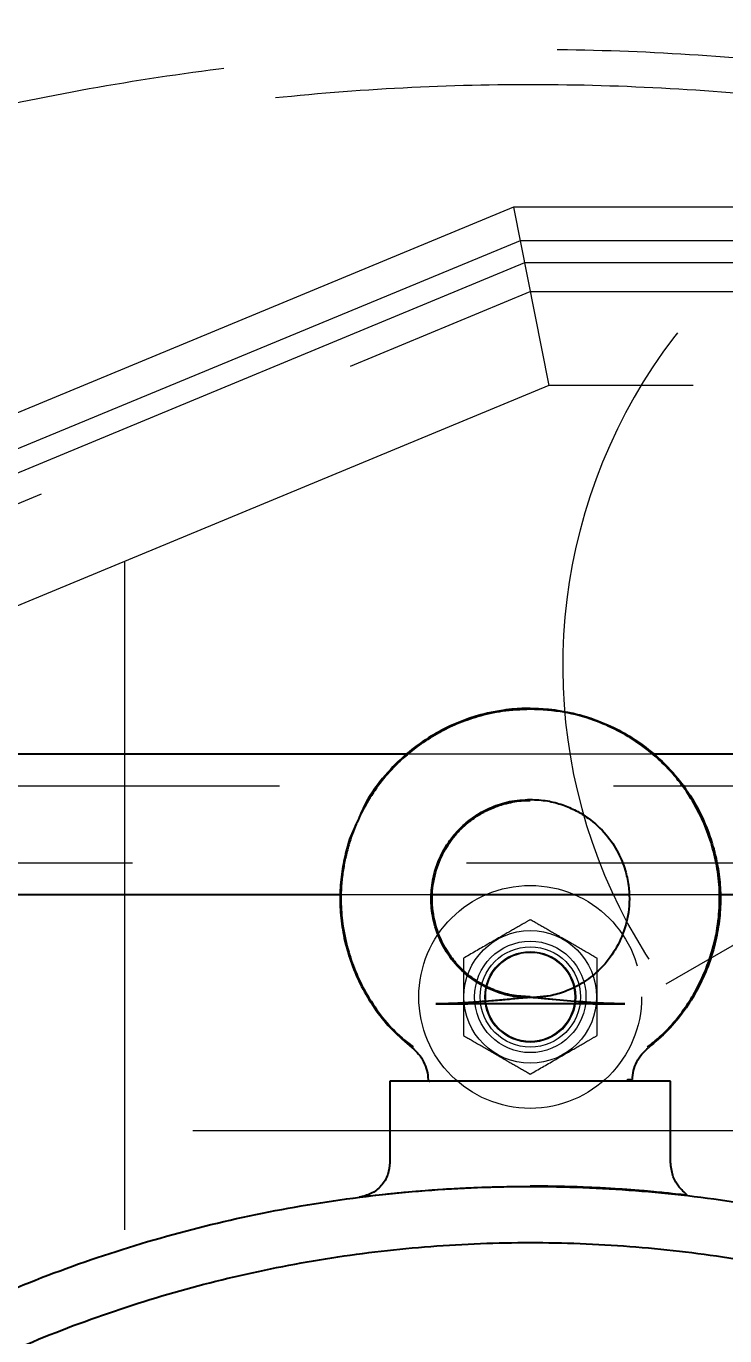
# Model space of a CAD drawing. Header units: millimetres. Extents: x 1293 to 41893, y 1011 to 26911.
# Drawn here: x 11425.8 to 11492.2, y 6872.6 to 6997 of the extents above; entities that cross this region are included whole.
import ezdxf

# ---------------------------------------------------------------- set-up
doc = ezdxf.new("R2010")
doc.units = ezdxf.units.MM
doc.header["$LTSCALE"] = 50
doc.linetypes.add('HIDDEN', pattern=[1.905, 1.27, -0.635])
doc.layers.add('CAPA_1', color=7, linetype='Continuous')
doc.layers.add('MAQUINAS', color=11, linetype='Continuous')
doc.styles.add('SLDTEXTSTYLE0', font='TXT', dxfattribs={"width": 0.75})
doc.dimstyles.new('SLDDIMSTYLE0', dxfattribs={"dimtxt": 100, "dimasz": 100, "dimexe": 0, "dimexo": 0.0625, "dimgap": 25, "dimtad": 2, "dimdec": 0, "dimlfac": 1.5, "dimrnd": 1e-09, "dimzin": 12, "dimdsep": 46, "dimtxsty": 'SLDTEXTSTYLE0', "dimsah": 1, "dimcen": 0.09, "dimadec": 0, "dimazin": 3, "dimtfac": 1, "dimtdec": 0, "dimtofl": 0, "dimtmove": 0, "dimatfit": 3, "dimfxl": 1, "dimfrac": 2, "dimtolj": 1, "dimtzin": 12, "dimarcsym": 0})

# ---------------------------------------------------------------- blocks, each defined once
blk = doc.blocks.new('_D_15')
at = {"layer": 'CAPA_1', "transparency": 16777216}
for p, q in [((6530.12, 8742.38), (6530.12, 9415.65)), ((16745.16, 6492), (16745.16, 9415.65)), ((6530.12, 9365.65), (16745.16, 9365.65))]:
    blk.add_line(p, q, dxfattribs=at)
for points in [[(6530.12, 9365.65), (6630.12, 9350.26), (6630.12, 9381.03)], [(16745.16, 9365.65), (16645.16, 9381.03), (16645.16, 9350.26)]]:
    blk.add_solid(points, dxfattribs=at)
at = {"layer": 'CAPA_1', "transparency": 16777216, "insert": (11452.92, 9494.55), "char_height": 100, "attachment_point": 1, "style": 'SLDTEXTSTYLE0'}
blk.add_mtext('15323', dxfattribs=at)

msp = doc.modelspace()

# ---------------------------------------------------------------- linework, layer by layer
at = {"color": 1, "linetype": 'HIDDEN', "lineweight": 18}
for p, q in [((11472.0808548, 6979.7855382), (11252.0054871, 6888.6273361)), ((11472.0808548, 6979.7855382), (11475.4491042, 6962.8522048)), ((11601.3388204, 6979.7855382), (11472.0808548, 6979.7855382)), ((11472.7124016, 6976.6105382), (11255.1804871, 6886.5058689)), ((11598.1638204, 6976.6105382), (11472.7124016, 6976.6105382)), ((11473.1334327, 6974.4938715), (11257.2971537, 6885.0915575)), ((11596.0471537, 6974.4938715), (11473.1334327, 6974.4938715)), ((11280.582706, 6891.8052702), (11473.6721537, 6971.7855382)), ((11473.6721537, 6971.7855382), (11560.0054871, 6971.7855382)), ((11475.4491042, 6962.8522048), (11268.9388204, 6877.3128445)), ((11584.4054871, 6962.8522048), (11475.4491042, 6962.8522048)), ((11435.1388204, 6946.1551386), (11435.1388204, 6733.5188715)), ((11640.3388204, 6924.7855382), (11307.0054871, 6924.7855382)), ((11626.3721537, 6917.4855382), (11320.9721537, 6917.4855382)), ((11494.9826737, 6910.8550405), (11486.5559263, 6905.9898556)), ((11346.3721537, 6892.0855382), (11600.9721537, 6892.0855382))]:
    msp.add_line(p, q, dxfattribs=at)
for radius in [10.5833333, 6.3026787, 5.2916667, 4.7625, 4.318, 4.2333333]:
    msp.add_circle((11473.6721537, 6904.7855382), radius, dxfattribs=at)
for centre, radius, start, end in [((11473.6721537, 6758.1188715), 316.8416667, 84.783170205, 180), ((11473.6721537, 6758.1188715), 313.6666667, 84.783170205, 180), ((11528.2088176, 6936.1974164), 51.453475, 35.950419192, 215.950419199)]:
    msp.add_arc(centre, radius, start, end, dxfattribs=at)
for points, knots in [([(11473.6727126, 6912.1179941), (11473.4073987, 6911.9648331), (11472.6245116, 6911.512886), (11471.2765045, 6910.7347051), (11469.3911208, 6909.646306), (11468.0887485, 6908.8944692), (11467.3221537, 6908.4519275)], [0, 0, 0, 0, 0.1280647744, 0.377893031, 0.6338190398, 1, 1, 1, 1]), ([(11480.0221537, 6908.4512822), (11479.471061, 6908.7695304), (11478.3569242, 6909.4129286), (11476.7061959, 6910.3662006), (11475.1282254, 6911.2774562), (11474.1608379, 6911.8361087), (11473.6727126, 6912.1179941)], [0, 0, 0, 0, 0.2646061211, 0.5349506065, 0.7653448938, 1, 1, 1, 1]), ([(11467.3221537, 6908.4519275), (11467.3221537, 6907.8155218), (11467.3221537, 6906.5289107), (11467.3221537, 6904.6226806), (11467.3221537, 6902.8005095), (11467.3221537, 6901.6834444), (11467.3221537, 6901.1197942)], [0, 0, 0, 0, 0.2646176718, 0.5349733347, 0.7653562273, 1, 1, 1, 1]), ([(11480.0221537, 6901.1191489), (11480.0221537, 6901.7555545), (11480.0221537, 6903.0421656), (11480.0221537, 6904.9483957), (11480.0221537, 6906.7705668), (11480.0221537, 6907.887632), (11480.0221537, 6908.4512822)], [0, 0, 0, 0, 0.2646176718, 0.5349733347, 0.7653562273, 1, 1, 1, 1]), ([(11467.3221537, 6901.1197942), (11467.8732465, 6900.8015459), (11468.9873833, 6900.1581478), (11470.6381115, 6899.2048757), (11472.2160821, 6898.2936201), (11473.1834695, 6897.7349677), (11473.6715949, 6897.4530822)], [0, 0, 0, 0, 0.2646061211, 0.5349506065, 0.7653448938, 1, 1, 1, 1]), ([(11473.6715949, 6897.4530822), (11474.4381915, 6897.8956251), (11475.7271432, 6898.6397143), (11477.6118992, 6899.7277511), (11478.9606769, 6900.5063769), (11479.7568441, 6900.9659903), (11480.0221537, 6901.1191489)], [0, 0, 0, 0, 0.3661794341, 0.6156922034, 0.8719357593, 1, 1, 1, 1])]:
    msp.add_open_spline(points, degree=3, knots=knots, dxfattribs=at)
at = {"layer": 'MAQUINAS', "linetype": 'Continuous', "lineweight": 25}
for p, q in [((11461.9173967, 6927.8435736), (11263.5845001, 6927.8435736)), ((11566.9178334, 6927.8435736), (11485.4269108, 6927.8435736)), ((11263.5845001, 6914.5102403), (11455.714787, 6914.5102403)), ((11464.2876162, 6914.5102403), (11483.0549086, 6914.5102403)), ((11491.6432844, 6914.5102403), (11566.9178334, 6914.5102403)), ((11462.4505684, 6899.9544024), (11462.5187015, 6900.031838)), ((11462.5185616, 6900.0316891), (11462.4505684, 6899.9544024)), ((11460.3388204, 6896.7855382), (11460.3388204, 6889.059035)), ((11487.0054871, 6896.7855382), (11460.3388204, 6896.7855382)), ((11487.0054871, 6889.059035), (11487.0054871, 6896.7855382)), ((11473.6939519, 6886.8410711), (11473.6943399, 6886.7855363))]:
    msp.add_line(p, q, dxfattribs=at)
at = {"layer": 'MAQUINAS', "linetype": 'HIDDEN', "lineweight": 18}
for p, q in [((11485.4269108, 6927.8435736), (11461.9173967, 6927.8435736)), ((11473.6721537, 6923.5273742), (11474.2934154, 6923.4817329)), ((11455.714787, 6914.5102403), (11464.2876162, 6914.5102403)), ((11483.0549086, 6914.5102403), (11491.6432844, 6914.5102403)), ((11475.571192, 6904.9125286), (11473.6721537, 6904.7146762)), ((11467.7417022, 6904.1188715), (11467.9419312, 6904.1188715)), ((11478.5759285, 6904.1188715), (11479.6026074, 6904.1188715)), ((11481.8005851, 6904.1457155), (11482.6455047, 6904.1188774)), ((11484.893739, 6899.9544024), (11484.8258755, 6900.0315339)), ((11460.3388204, 6896.7855382), (11460.3616767, 6896.7855382)), ((11464.3435967, 6896.7855382), (11464.1366563, 6896.7855382)), ((11466.0312173, 6896.7855382), (11464.7201713, 6896.7855382)), ((11482.6241362, 6896.7855382), (11481.3130902, 6896.7855382)), ((11482.7674609, 6896.7855382), (11483.2076513, 6896.7855382)), ((11473.6935453, 6886.899265), (11473.6939519, 6886.8410711))]:
    msp.add_line(p, q, dxfattribs=at)
for points in [[(11697.8579799, 6903.1351303), (11695.0782724, 6907.2834672), (11689.5188572, 6915.5801408), (11680.3115972, 6927.4074614), (11670.5048164, 6938.7348965), (11660.0651574, 6949.485269), (11649.0426731, 6959.635884), (11637.467434, 6969.1518217), (11625.3770953, 6978.0039406), (11612.8093669, 6986.1641744), (11599.80388, 6993.6069054), (11586.4015311, 7000.3087008), (11572.6444952, 7006.2484782), (11558.5760553, 7011.4075478), (11544.2404764, 7015.7696776), (11529.6828634, 7019.3211426), (11514.9490201, 7022.0507687), (11500.0853044, 7023.9499673), (11485.1384832, 7025.012763), (11470.1555847, 7025.2358118), (11455.1837506, 7024.6184118), (11440.2700878, 7023.1625057), (11425.4615204, 7020.8726743), (11410.8046414, 7017.7561222), (11396.3455668, 7013.8226552), (11382.1297903, 7009.0846495), (11368.20204, 7003.5570127), (11354.6061377, 6997.2571367), (11341.384861, 6990.2048432), (11328.5798092, 6982.4223213), (11316.2312715, 6973.9340579), (11304.3781012, 6964.76676), (11293.0575925, 6954.9492714), (11282.3053641, 6944.5124815), (11272.1552463, 6933.4892284), (11262.6391754, 6921.9141953), (11253.7870922, 6909.8238014), (11245.6268488, 6897.2560878), (11238.1841203, 6884.250597), (11231.4823243, 6870.8482491), (11225.5425471, 6857.0912129), (11220.3834774, 6843.0227731), (11216.0213476, 6828.6871941), (11212.4698826, 6814.1295812), (11209.7402565, 6799.3957378), (11207.8410579, 6784.5320222), (11206.7782622, 6769.5852009), (11206.5552137, 6754.6023026), (11207.1726126, 6739.6304678), (11208.6285226, 6724.7168076), (11210.9183393, 6709.9082306), (11214.0349466, 6695.2513873), (11217.9682076, 6680.7921795), (11222.706982, 6666.5769003), (11228.2317497, 6652.647294), (11234.5423336, 6639.0583181), (11241.5546649, 6625.8111917), (11246.84244, 6617.3388057), (11249.4863275, 6613.1026127)], [(11277.7544529, 6631.3880585), (11275.4439395, 6635.0900999), (11270.8229126, 6642.4941825), (11264.6947828, 6654.0709472), (11259.1799155, 6665.9464567), (11254.3517789, 6678.1196458), (11250.2105279, 6690.5424865), (11246.7732212, 6703.1784983), (11244.0495943, 6715.9872253), (11242.0485061, 6728.9285535), (11240.7761752, 6741.9617147), (11240.2366256, 6755.0457151), (11240.4315494, 6768.1393841), (11241.3603347, 6781.201525), (11243.0200588, 6794.1910393), (11245.4054998, 6807.0670573), (11248.5091522, 6819.7890661), (11252.3212506, 6832.3170377), (11256.8298009, 6844.6115543), (11262.0206174, 6856.6339331), (11267.877368, 6868.3463469), (11274.3816251, 6879.7119444), (11281.512924, 6890.6949651), (11289.2488268, 6901.2608523), (11297.5649937, 6911.3763619), (11306.4352589, 6921.0096668), (11315.8317132, 6930.1304569), (11325.7247919, 6938.710035), (11336.0833678, 6946.7214064), (11346.8748489, 6954.1393645), (11358.0652812, 6960.9405696), (11369.6194555, 6967.1036226), (11381.5010181, 6972.6091322), (11393.6725852, 6977.4397762), (11406.0958606, 6981.5803554), (11418.7317559, 6985.0178421), (11431.5405141, 6987.7414207), (11444.481834, 6989.7425219), (11457.5149974, 6991.0148493), (11470.5989972, 6991.5543998), (11483.6926664, 6991.3594758), (11496.7548072, 6990.4306906), (11509.7443216, 6988.7709664), (11522.6203395, 6986.3855254), (11535.3423483, 6983.2818731), (11547.8703199, 6979.4697746), (11560.1648366, 6974.9612244), (11572.1872151, 6969.7704077), (11583.8996299, 6963.9136577), (11595.2652239, 6957.4093984), (11606.2482575, 6950.2781079), (11616.8140965, 6942.5421738), (11626.9297861, 6934.2261234), (11636.5624191, 6925.3554236), (11645.6857166, 6915.9605912), (11654.255937, 6906.0614594), (11662.3022317, 6895.7254739), (11667.1606469, 6888.4749476), (11669.5898545, 6884.8496845)], [(11469.0017223, 6904.1188715), (11469.4743347, 6904.1188715), (11470.4195595, 6904.1188715), (11472.0194763, 6904.1188715), (11473.6699876, 6904.1188715), (11475.3335046, 6904.1188715), (11476.3741043, 6904.1188715), (11476.8944042, 6904.1188715)], [(11249.4863275, 6613.1026127), (11252.2660351, 6608.9542759), (11257.8254502, 6600.6576022), (11267.0327103, 6588.8302816), (11276.839491, 6577.5028465), (11287.27915, 6566.752474), (11298.3016344, 6556.601859), (11309.8768735, 6547.0859213), (11321.9672121, 6538.2338025), (11334.5349406, 6530.0735686), (11347.5404274, 6522.6308376), (11360.9427764, 6515.9290422), (11374.6998123, 6509.9892648), (11388.7682522, 6504.8301952), (11403.1038311, 6500.4680654), (11417.661444, 6496.9166004), (11432.3952874, 6494.1869743), (11447.2590031, 6492.2877757), (11462.2058243, 6491.22498), (11477.1887228, 6491.0019312), (11492.1605569, 6491.6193312), (11507.0742196, 6493.0752373), (11521.8827871, 6495.3650687), (11536.5396661, 6498.4816208), (11550.9987406, 6502.4150878), (11565.2145171, 6507.1530935), (11579.1422675, 6512.6807303), (11592.7381698, 6518.9806064), (11605.9594464, 6526.0328999), (11618.7644983, 6533.8154217), (11631.1130359, 6542.3036852), (11642.9662063, 6551.470983), (11654.286715, 6561.2884716), (11665.0389434, 6571.7252615), (11675.1890611, 6582.7485146), (11684.7051321, 6594.3235477), (11693.5572152, 6606.4139416), (11701.7174586, 6618.9816552), (11709.1601871, 6631.987146), (11715.8619831, 6645.3894939), (11721.8017604, 6659.1465301), (11726.96083, 6673.21497), (11731.3229598, 6687.5505489), (11734.8744249, 6702.1081618), (11737.6040509, 6716.8420052), (11739.5032496, 6731.7057208), (11740.5660453, 6746.6525421), (11740.7890938, 6761.6354404), (11740.1716949, 6776.6072752), (11738.7157848, 6791.5209354), (11736.4259682, 6806.3295124), (11733.3093609, 6820.9863557), (11729.3760999, 6835.4455635), (11724.6373254, 6849.6608427), (11719.1125578, 6863.590449), (11712.8019739, 6877.1794249), (11705.7896425, 6890.4265513), (11700.5018675, 6898.8989373), (11697.8579799, 6903.1351303)]]:
    msp.add_open_spline(points, degree=3, dxfattribs=at)
for points, knots in [([(11683.583976, 6893.9018854), (11680.9812536, 6897.7860959), (11675.7758087, 6905.5545169), (11667.1547787, 6916.6287871), (11657.9723997, 6927.2349998), (11648.1974381, 6937.3008916), (11637.8767599, 6946.8052128), (11627.038521, 6955.7152668), (11615.7179792, 6964.0037676), (11603.9504432, 6971.644436), (11591.7730211, 6978.6132853), (11579.2240052, 6984.8883746), (11566.3428854, 6990.4499639), (11553.1701889, 6995.2805534), (11539.7473622, 6999.3649446), (11526.1166385, 7002.6902864), (11512.320905, 7005.2461161), (11498.4035682, 7007.024392), (11484.4084173, 7008.019519), (11470.3794861, 7008.2283661), (11456.3609148, 7007.6502763), (11442.3968111, 7006.2870683), (11428.5311112, 7004.1430314), (11414.8074418, 7001.2249115), (11401.2689825, 6997.54189), (11387.9583303, 6993.1055551), (11374.9173656, 6987.9298651), (11362.1871199, 6982.0311048), (11349.8076475, 6975.4278337), (11337.8178985, 6968.1408283), (11326.2555974, 6960.193016), (11315.1571232, 6951.6094038), (11304.557396, 6942.4169987), (11294.4897664, 6932.6447236), (11284.9859109, 6922.3233255), (11276.0757321, 6911.4852795), (11267.7872646, 6900.1646861), (11260.1465877, 6888.3971639), (11253.1777391, 6876.219738), (11246.9026555, 6863.6707232), (11241.3410427, 6850.7896031), (11236.5105416, 6837.6169066), (11232.4258202, 6824.1940801), (11229.1017109, 6810.5633559), (11226.5412815, 6796.7676239), (11224.7801719, 6782.8502818), (11223.7767982, 6769.5926864), (11223.7424955, 6760.9809811), (11223.7268163, 6757.0447182)], [0, 0, 0, 0, 0.0218141038, 0.0436282076, 0.0654423113, 0.0872564151, 0.1090705189, 0.1308846227, 0.1526987264, 0.1745128302, 0.196326934, 0.2181410378, 0.2399551415, 0.2617692453, 0.2835833491, 0.3053974529, 0.3272115567, 0.3490256604, 0.3708397642, 0.392653868, 0.4144679718, 0.4362820755, 0.4580961793, 0.4799102831, 0.5017243869, 0.5235384906, 0.5453525944, 0.5671666982, 0.588980802, 0.6107949058, 0.6326090095, 0.6544231133, 0.6762372171, 0.6980513209, 0.7198654246, 0.7416795284, 0.7634936322, 0.785307736, 0.8071218397, 0.8289359435, 0.8507500473, 0.8725641511, 0.8943782549, 0.9161923586, 0.9380064624, 0.9598205662, 0.98163467, 1, 1, 1, 1]), ([(11383.3517308, 6976.7968304), (11386.4132597, 6978.0483429), (11393.5717354, 6980.9746332), (11405.1363422, 6984.7582917), (11417.9453236, 6988.2631066), (11430.939054, 6991.0207111), (11444.0647167, 6993.0517076), (11457.2842111, 6994.3418606), (11470.5550869, 6994.8892129), (11483.8358187, 6994.6914791), (11497.0845589, 6993.7494323), (11510.2596384, 6992.065996), (11523.3195992, 6989.6464777), (11536.2233511, 6986.4984874), (11548.9302937, 6982.6319304), (11561.4004464, 6978.0589723), (11573.5945731, 6972.7940011), (11585.4743081, 6966.8535832), (11597.0022678, 6960.2564059), (11608.1422018, 6953.0232398), (11618.8589814, 6945.1767924), (11629.1191809, 6936.7419412), (11638.8894229, 6927.7445172), (11648.1430532, 6918.2154729), (11656.8357054, 6908.1749249), (11664.9969471, 6897.6912825), (11669.9247683, 6890.3371773), (11672.3886788, 6886.6601247)], [0, 0, 0, 0, 0.0301960895, 0.0706045858, 0.111013082, 0.1514215783, 0.1918300746, 0.2322385709, 0.2726470671, 0.3130555634, 0.3534640597, 0.3938725559, 0.4342810522, 0.4746895485, 0.5150980448, 0.555506541, 0.5959150373, 0.6363235336, 0.6767320298, 0.7171405261, 0.7575490224, 0.7979575186, 0.8383660149, 0.8787745112, 0.9191830075, 0.9595915037, 1, 1, 1, 1]), ([(11473.6721537, 6904.7204555), (11473.7082389, 6904.7200296), (11474.189152, 6904.714354), (11474.8184344, 6904.6295631), (11475.5161586, 6904.5718789), (11475.8240542, 6904.5464236)], [0, 0, 0, 0, 0.0433586127, 0.5778479909, 1, 1, 1, 1]), ([(11468.336368, 6896.7855382), (11468.2877197, 6896.7855382), (11467.3660418, 6896.7855382), (11466.7159851, 6896.7855382), (11466.1002398, 6896.7855382)], [0, 0, 0, 0, 0.052782292, 1, 1, 1, 1]), ([(11482.7674609, 6896.7855382), (11482.7778727, 6896.7861681), (11482.7994491, 6896.7874736), (11482.8314242, 6896.7984135), (11482.8619355, 6896.8167062), (11482.888413, 6896.8424983), (11482.9087069, 6896.8738992), (11482.9213604, 6896.9083893), (11482.9268924, 6896.9433137), (11482.9249191, 6896.9659793), (11482.9239669, 6896.9769168)], [0, 0, 0, 0, 0.11482143777, 0.23794285846, 0.36729362917, 0.5, 0.63270637083, 0.76205714154, 0.88517856223, 1, 1, 1, 1]), ([(11482.9239669, 6896.9769168), (11483.0473672, 6896.9687652), (11483.2939572, 6896.9524759), (11483.4114647, 6896.944134), (11483.3740535, 6896.946715), (11483.3739664, 6896.9467211)], [0, 0, 0, 0, 0.4998446305, 0.9988359901, 1, 1, 1, 1]), ([(11382.9587308, 6525.2096641), (11386.6966343, 6523.792143), (11394.8062279, 6520.7167506), (11407.6016692, 6516.8850895), (11421.2264032, 6513.5441632), (11435.0237417, 6510.9925094), (11448.9406484, 6509.2131146), (11462.9359146, 6508.2182874), (11476.9648149, 6508.0093599), (11490.9833944, 6508.5874713), (11504.9474959, 6509.9506735), (11518.8131963, 6512.0947119), (11532.5368657, 6515.0128315), (11546.075325, 6518.6958531), (11559.3859771, 6523.1321879), (11572.4269419, 6528.3078779), (11585.1571875, 6534.2066382), (11597.53666, 6540.8099093), (11609.5264089, 6548.0969147), (11621.0887101, 6556.044727), (11632.1871842, 6564.6283392), (11642.7869114, 6573.8207443), (11652.8545411, 6583.5930194), (11662.3583966, 6593.9144175), (11671.2685754, 6604.7524635), (11679.5570428, 6616.073057), (11687.1977201, 6627.8405791), (11694.166567, 6640.018005), (11700.4416569, 6652.5670198), (11706.0032461, 6665.4481399), (11710.8338357, 6678.6208363), (11714.9182269, 6692.043663), (11718.2435686, 6705.6743868), (11720.7993983, 6719.4701203), (11722.5776742, 6733.387457), (11723.5728013, 6747.382608), (11723.7816482, 6761.411539), (11723.2035593, 6775.4301109), (11721.8403476, 6789.3942122), (11719.6963246, 6803.2599211), (11716.7781529, 6816.9835571), (11713.0953243, 6830.5221412), (11708.6582696, 6843.8323277), (11703.4852661, 6856.8750302), (11697.5764797, 6869.5987904), (11691.0106264, 6882.0024668), (11686.0595261, 6889.9354125), (11683.583976, 6893.9018854)], [0, 0, 0, 0, 0.0190619629, 0.0413560092, 0.0636500555, 0.0859441018, 0.1082381481, 0.1305321944, 0.1528262407, 0.175120287, 0.1974143333, 0.2197083796, 0.2420024259, 0.2642964722, 0.2865905185, 0.3088845648, 0.3311786111, 0.3534726574, 0.3757667037, 0.39806075, 0.4203547963, 0.4426488426, 0.4649428889, 0.4872369352, 0.5095309815, 0.5318250278, 0.5541190741, 0.5764131204, 0.5987071667, 0.621001213, 0.6432952593, 0.6655893055, 0.6878833518, 0.7101773981, 0.7324714444, 0.7547654907, 0.777059537, 0.7993535833, 0.8216476296, 0.8439416759, 0.8662357222, 0.8885297685, 0.9108238148, 0.9331178611, 0.9554119074, 0.9777059537, 1, 1, 1, 1]), ([(11672.3886788, 6886.6601247), (11674.7321996, 6882.905197), (11679.4192412, 6875.3953417), (11685.6349157, 6863.6531947), (11691.2285668, 6851.608035), (11696.1256767, 6839.2609433), (11700.3260885, 6826.6606334), (11703.8124996, 6813.8441072), (11706.5750354, 6800.8523984), (11708.6047106, 6787.726194), (11709.8952177, 6774.5068448), (11710.4424751, 6761.2359301), (11710.2447667, 6747.9552087), (11709.3027131, 6734.7064658), (11707.6192786, 6721.531387), (11705.1997598, 6708.471426), (11702.0517696, 6695.5676742), (11698.1852126, 6682.8607316), (11693.6122545, 6670.3905789), (11688.3472834, 6658.1964519), (11682.406865, 6646.3167178), (11675.8096899, 6634.7887547), (11668.5765154, 6623.6488337), (11660.7300996, 6612.9320052), (11652.2951303, 6602.6719884), (11643.2981471, 6592.9010649), (11633.7674577, 6583.6499777), (11623.7330493, 6574.9478343), (11613.2264937, 6566.8220147), (11602.2808486, 6559.2980858), (11590.930553, 6552.3997206), (11579.211319, 6546.148624), (11567.1600198, 6540.5644642), (11554.8145732, 6535.6648111), (11542.2138225, 6531.4650807), (11529.3974144, 6527.978487), (11516.405674, 6525.2160001), (11503.2794781, 6523.1863118), (11490.0601266, 6521.8958083), (11476.7892125, 6521.3485499), (11463.5084909, 6521.5462585), (11450.259748, 6522.4883121), (11437.0846692, 6524.1717467), (11424.0247082, 6526.5912654), (11411.1209564, 6529.7392556), (11398.4140138, 6533.6058126), (11385.9438611, 6538.1787707), (11373.7497342, 6543.4437418), (11361.8700001, 6549.3841603), (11350.3420369, 6555.9813353), (11339.202116, 6563.2145099), (11328.4852875, 6571.0609256), (11318.2252706, 6579.4958949), (11308.4543471, 6588.4928782), (11299.20326, 6598.0235675), (11290.5011165, 6608.057976), (11282.3752968, 6618.5645315), (11274.8513683, 6629.5101766), (11267.9530018, 6640.8604722), (11261.7019101, 6652.5797063), (11256.1177321, 6664.6310051), (11251.2181468, 6676.9764531), (11247.0181634, 6689.5771988), (11243.5325139, 6702.3936253), (11240.7665031, 6715.3852974), (11238.7499663, 6728.5117483), (11237.4382649, 6741.4550011), (11237.1834506, 6750.0272009), (11237.0601497, 6754.1751621)], [0, 0, 0, 0, 0.0151658644, 0.0303317289, 0.0454975933, 0.0606634577, 0.0758293222, 0.0909951866, 0.106161051, 0.1213269155, 0.1364927799, 0.1516586443, 0.1668245088, 0.1819903732, 0.1971562376, 0.2123221021, 0.2274879665, 0.2426538309, 0.2578196954, 0.2729855598, 0.2881514242, 0.3033172886, 0.3184831531, 0.3336490175, 0.3488148819, 0.3639807464, 0.3791466108, 0.3943124752, 0.4094783397, 0.4246442041, 0.4398100685, 0.454975933, 0.4701417974, 0.4853076618, 0.5004735263, 0.5156393907, 0.5308052551, 0.5459711196, 0.561136984, 0.5763028484, 0.5914687129, 0.6066345773, 0.6218004417, 0.6369663062, 0.6521321706, 0.667298035, 0.6824638995, 0.6976297639, 0.7127956283, 0.7279614928, 0.7431273572, 0.7582932216, 0.7734590861, 0.7886249505, 0.8037908149, 0.8189566794, 0.8341225438, 0.8492884082, 0.8644542726, 0.8796201371, 0.8947860015, 0.9099518659, 0.9251177304, 0.9402835948, 0.9554494592, 0.9706153237, 0.9857811881, 1, 1, 1, 1]), ([(11463.5355096, 6886.379881), (11463.0420087, 6886.3413159), (11461.7101289, 6886.2372348), (11460.0251064, 6886.062046), (11458.5385573, 6885.894832), (11457.6011561, 6885.7781358), (11457.4845636, 6885.7632368), (11457.4263676, 6885.7558001)], [0, 0, 0, 0, 0.12813747595, 0.34582246776, 0.56404138704, 0.782395168, 1, 1, 1, 1]), ([(11473.6503794, 6886.7855363), (11472.5718875, 6886.7774996), (11470.4115318, 6886.7614009), (11467.3399936, 6886.6385063), (11465.098799, 6886.5090205), (11464.0556911, 6886.4224195), (11463.8134315, 6886.4023066)], [0, 0, 0, 0, 0.3027703654, 0.6064873412, 0.908607511, 1, 1, 1, 1]), ([(11479.4820053, 6886.6495793), (11478.6265088, 6886.6920589), (11477.758798, 6886.735145), (11476.8334003, 6886.7463774), (11476.820374, 6886.7465356)], [0, 0, 0, 0, 0.9859235545, 1, 1, 1, 1]), ([(11669.5898545, 6884.8496845), (11671.900368, 6881.1476431), (11676.5213949, 6873.7435605), (11682.6495247, 6862.1667958), (11688.164392, 6850.2912863), (11692.9925285, 6838.1180973), (11697.1337796, 6825.6952565), (11700.5710863, 6813.0592447), (11703.2947132, 6800.2505178), (11705.2958014, 6787.3091895), (11706.5681323, 6774.2760283), (11707.1076819, 6761.1920279), (11706.9127581, 6748.0983589), (11705.9839728, 6735.036218), (11704.3242486, 6722.0467037), (11701.9388077, 6709.1706858), (11698.8351553, 6696.4486769), (11695.0230569, 6683.9207054), (11690.5145066, 6671.6261887), (11685.3236901, 6659.60381), (11679.4669395, 6647.8913961), (11672.9626824, 6636.5257986), (11665.8313835, 6625.5427779), (11658.0954806, 6614.9768907), (11649.7793137, 6604.8613811), (11640.9090486, 6595.2280762), (11631.5125943, 6586.1072861), (11621.6195155, 6577.5277081), (11611.2609397, 6569.5163366), (11600.4694586, 6562.0983785), (11589.2790262, 6555.2971734), (11577.7248519, 6549.1341204), (11565.8432893, 6543.6286108), (11553.6717222, 6538.7979668), (11541.2484469, 6534.6573876), (11528.6125515, 6531.2199008), (11515.8037935, 6528.4963225), (11502.8624731, 6526.4952202), (11489.8293114, 6525.2228972), (11476.745305, 6524.6833299), (11463.6516605, 6524.8783166), (11450.589428, 6525.8068679), (11437.6002554, 6527.4674652), (11424.7229622, 6529.8496478), (11412.0057127, 6532.9654605), (11399.7335425, 6536.6500414), (11391.841333, 6539.6474342), (11388.0286614, 6541.0954538)], [0, 0, 0, 0, 0.0222545734, 0.0445091467, 0.0667637201, 0.0890182934, 0.1112728668, 0.1335274402, 0.1557820135, 0.1780365869, 0.2002911602, 0.2225457336, 0.244800307, 0.2670548803, 0.2893094537, 0.311564027, 0.3338186004, 0.3560731738, 0.3783277471, 0.4005823205, 0.4228368938, 0.4450914672, 0.4673460406, 0.4896006139, 0.5118551873, 0.5341097606, 0.556364334, 0.5786189074, 0.6008734807, 0.6231280541, 0.6453826274, 0.6676372008, 0.6898917742, 0.7121463475, 0.7344009209, 0.7566554942, 0.7789100676, 0.801164641, 0.8234192143, 0.8456737877, 0.867928361, 0.8901829344, 0.9124375078, 0.9346920811, 0.9569466545, 0.9792012278, 1, 1, 1, 1])]:
    msp.add_open_spline(points, degree=3, knots=knots, dxfattribs=at)
at = {"layer": 'MAQUINAS', "linetype": 'Continuous', "lineweight": 25}
for points, knots in [([(11473.6721537, 6932.1113011), (11472.7805776, 6932.0732786), (11471.0980347, 6932.0015243), (11468.7654245, 6931.4730887), (11466.776103, 6930.774376), (11464.963279, 6929.9004911), (11463.3767007, 6928.9142796), (11461.9953801, 6927.8423133), (11460.6755027, 6926.6171598), (11459.3590784, 6925.1083861), (11458.1078086, 6923.238293), (11457.123666, 6921.2659098), (11456.4832533, 6919.485469), (11456.0916392, 6917.9704989), (11455.853036, 6916.6786403), (11455.6928961, 6915.2348123), (11455.6544759, 6913.4884855), (11455.849183, 6911.3565163), (11456.3453365, 6909.1335662), (11457.1393241, 6906.92963), (11458.1920921, 6904.8325847), (11459.6466631, 6902.757896), (11461.109316, 6901.112391), (11462.1888694, 6900.3146044), (11462.537907, 6900.0566667)], [0, 0, 0, 0, 0.0601254662, 0.1134661141, 0.1607001387, 0.2022200915, 0.2490633638, 0.2865223419, 0.3200775286, 0.3704975136, 0.4213028183, 0.4715509092, 0.5189143366, 0.5487397889, 0.5770943499, 0.607521408, 0.6467095089, 0.6947984088, 0.7516861052, 0.7999378311, 0.8526391433, 0.9095066493, 0.970741988, 1, 1, 1, 1]), ([(11473.6721537, 6932.1855379), (11473.48153, 6932.1837585), (11472.9978159, 6932.1792431), (11472.1223037, 6932.1286846), (11470.953299, 6931.9972951), (11469.5103642, 6931.7252078), (11467.8232387, 6931.247755), (11465.9348262, 6930.4921188), (11463.9059289, 6929.3838095), (11461.8099975, 6927.8491247), (11459.7809315, 6925.7947973), (11458.1509862, 6923.5977796), (11457.4772839, 6921.978866), (11457.2130088, 6921.3438102)], [0, 0, 0, 0, 0.027373758, 0.0694618112, 0.1258731638, 0.196198485, 0.2800834073, 0.3772792617, 0.4876561542, 0.6112890308, 0.7487689819, 0.9014489009, 1, 1, 1, 1]), ([(11473.6721537, 6932.1855379), (11473.8627775, 6932.1837585), (11474.3464916, 6932.1792431), (11475.2220035, 6932.1286845), (11476.3910098, 6931.9972957), (11477.8339361, 6931.7252046), (11479.5211031, 6931.2477701), (11481.4093229, 6930.4920492), (11483.4390906, 6929.3841225), (11485.5311662, 6927.8477427), (11487.5771439, 6925.8008498), (11489.4313345, 6923.169269), (11490.625728, 6920.5268125), (11491.3099102, 6918.1403109), (11491.6547183, 6916.1803858), (11491.7819444, 6914.1150295), (11491.6505381, 6911.9733442), (11491.2486047, 6909.7921699), (11490.5664197, 6907.6131265), (11489.5983136, 6905.4824712), (11488.3288843, 6903.4589189), (11486.7761623, 6901.5665766), (11485.5266965, 6900.4964897), (11484.893739, 6899.9544024)], [0, 0, 0, 0, 0.0128167628, 0.0325229571, 0.0589355135, 0.0918627777, 0.1311388301, 0.1766472405, 0.2283271907, 0.2862137716, 0.3505837396, 0.4220705376, 0.5015170981, 0.5442262898, 0.5887670005, 0.635049973, 0.6830366447, 0.7326768333, 0.7838139366, 0.8361973714, 0.8895689835, 0.9440575823, 1, 1, 1, 1]), ([(11484.8208676, 6900.0376734), (11485.2077393, 6900.3398604), (11486.1679187, 6901.0898601), (11487.4579385, 6902.492106), (11488.6839284, 6904.1261003), (11489.9130659, 6906.2389389), (11490.9225745, 6908.7515365), (11491.5485037, 6911.6018574), (11491.7253651, 6914.1974272), (11491.5351545, 6916.6284995), (11491.0539196, 6918.8961175), (11490.3308844, 6921.0036134), (11489.3896877, 6922.960884), (11488.3399528, 6924.6011814), (11487.1630937, 6926.0764026), (11485.7606245, 6927.5150589), (11484.003375, 6928.9120425), (11481.9270573, 6930.1621829), (11479.5917835, 6931.1743977), (11476.7962616, 6931.949386), (11474.7558069, 6932.0551379), (11473.6721537, 6932.1113011)], [0, 0, 0, 0, 0.03310790755, 0.08217070899, 0.12803535048, 0.17084660629, 0.24687596353, 0.30975135692, 0.36715975402, 0.4218860498, 0.47385226552, 0.52326266113, 0.57196776832, 0.62014083224, 0.65440222321, 0.69923705242, 0.75549892906, 0.8054668114, 0.86243616086, 0.92694202131, 1, 1, 1, 1]), ([(11473.6721537, 6904.7070079), (11473.2049967, 6904.726215), (11472.3235614, 6904.7624551), (11470.7876455, 6905.1073484), (11469.2783215, 6905.7241296), (11467.9344453, 6906.6068042), (11466.6632126, 6907.7353225), (11465.4742044, 6909.2903716), (11464.7287606, 6911.0376924), (11464.3918736, 6912.4419675), (11464.242219, 6913.6031321), (11464.2543294, 6915.0711325), (11464.6154828, 6916.9476251), (11465.3591612, 6918.6729982), (11466.3266142, 6920.0737637), (11467.30727, 6921.1190209), (11468.5313166, 6922.0664726), (11470.009619, 6922.8498028), (11471.7494938, 6923.4213024), (11473.0120463, 6923.4960512), (11473.6721537, 6923.5351325)], [0, 0, 0, 0, 0.04739252466, 0.08942056664, 0.15921771886, 0.2117039377, 0.25195390227, 0.33149195446, 0.40819076806, 0.44297774534, 0.47794978955, 0.5268560553, 0.59143005067, 0.67080324693, 0.7155883661, 0.76380485341, 0.8157964161, 0.87203205778, 0.93309380781, 1, 1, 1, 1]), ([(11473.6721537, 6904.7855382), (11473.0842794, 6904.8173192), (11471.9419462, 6904.8790748), (11470.3296561, 6905.3577064), (11468.8955338, 6906.0500479), (11467.6481748, 6906.9341569), (11466.5961591, 6907.9685462), (11465.4762396, 6909.4855203), (11464.568617, 6911.580422), (11464.223271, 6914.1543285), (11464.5677218, 6916.519769), (11465.3624882, 6918.5257882), (11466.4427801, 6920.1213836), (11467.6570494, 6921.3183868), (11468.8909338, 6922.1749135), (11470.065591, 6922.7558473), (11471.3557764, 6923.1952712), (11472.5524811, 6923.4217834), (11473.3886874, 6923.4445033), (11473.6721537, 6923.4522051)], [0, 0, 0, 0, 0.0601623669, 0.1169050457, 0.1709721236, 0.2228201248, 0.272876876, 0.3215555008, 0.4153986012, 0.5033912619, 0.5843817405, 0.657686668, 0.722761487, 0.7804455114, 0.8314670522, 0.8760885115, 0.9143006857, 0.9709487044, 1, 1, 1, 1]), ([(11473.6721537, 6923.5351325), (11474.2174999, 6923.5085831), (11475.2661568, 6923.4575307), (11476.7384462, 6923.0614522), (11478.0329161, 6922.5040444), (11479.4752986, 6921.6173306), (11480.8940279, 6920.3090415), (11482.040648, 6918.5758873), (11482.6995576, 6916.9294928), (11483.1198685, 6915.0250844), (11483.1119029, 6912.8545319), (11482.4669831, 6910.5181543), (11481.5064596, 6908.7843764), (11480.3458716, 6907.4052084), (11479.2412293, 6906.4721829), (11477.9965705, 6905.7228235), (11476.7733679, 6905.1946949), (11475.3929035, 6904.8073531), (11474.410263, 6904.755355), (11473.9285638, 6904.7298651)], [0, 0, 0, 0, 0.0558070236, 0.1073124361, 0.155188837, 0.1998255803, 0.2803181835, 0.3506531833, 0.4110556203, 0.4610053781, 0.5498666554, 0.6302356456, 0.7070618756, 0.7509056539, 0.8144523854, 0.8541490581, 0.8994193864, 0.9506944831, 1, 1, 1, 1]), ([(11457.122599, 6921.1447198), (11456.9372137, 6920.764261), (11456.4730661, 6919.8117099), (11456.0461517, 6918.135199), (11455.6862484, 6916.1818386), (11455.5633089, 6914.1146182), (11455.6935025, 6911.9734603), (11456.0957777, 6909.7921373), (11456.7778669, 6907.6131355), (11457.7459996, 6905.4824687), (11459.0154216, 6903.4589196), (11460.5681455, 6901.5665764), (11461.8176111, 6900.4964896), (11462.4505684, 6899.9544024)], [0, 0, 0, 0, 0.0539071515, 0.1349668241, 0.2195026181, 0.307345128, 0.3984211644, 0.4926354839, 0.5896908646, 0.6891117129, 0.790408067, 0.8938243997, 1, 1, 1, 1]), ([(11471.4771834, 6904.5387926), (11470.9922883, 6904.4950167), (11470.117085, 6904.416004), (11468.8789575, 6904.3190263), (11467.8996091, 6904.2505632), (11466.9411458, 6904.193097), (11465.9069233, 6904.1391228), (11465.0964584, 6904.1256076), (11464.6926303, 6904.1188735)], [0, 0, 0, 0, 0.2326980706, 0.4200044576, 0.5638947067, 0.6655783563, 0.8333686769, 1, 1, 1, 1]), ([(11473.6721537, 6904.7205222), (11473.626638, 6904.719872), (11473.3468136, 6904.715875), (11472.6488209, 6904.6438612), (11471.9643437, 6904.5824795), (11471.4771834, 6904.5387926)], [0, 0, 0, 0, 0.0530292162, 0.3260162241, 1, 1, 1, 1]), ([(11482.6598377, 6904.1188715), (11481.9809835, 6904.1358152), (11480.1896173, 6904.1805263), (11477.5353503, 6904.3865037), (11475.4402046, 6904.5773535), (11474.2786697, 6904.6878493), (11473.9162874, 6904.7136029), (11473.7720291, 6904.719804), (11473.7044116, 6904.7202902), (11473.6721537, 6904.7205222)], [0, 0, 0, 0, 0.207001189, 0.5462365093, 0.8636207397, 0.9539329646, 0.9794865686, 0.9902137948, 1, 1, 1, 1]), ([(11464.6926303, 6904.1188735), (11464.6948853, 6904.1188738), (11464.7162538, 6904.1188766), (11464.7918639, 6904.1188975), (11465.3507727, 6904.1190369), (11466.1746185, 6904.1193129), (11467.1169549, 6904.1189906), (11467.5334593, 6904.1189112), (11467.7416987, 6904.1188715)], [0, 0, 0, 0, 0.00200769735, 0.01902440804, 0.06729773148, 0.49942217848, 0.74972637916, 1, 1, 1, 1]), ([(11479.6026094, 6904.1188714), (11479.8112632, 6904.1189189), (11480.2286004, 6904.1190139), (11480.9912252, 6904.1192777), (11481.7356271, 6904.1191483), (11482.2771926, 6904.1189676), (11482.5522433, 6904.1188896), (11482.6269838, 6904.1188707), (11482.6497448, 6904.1188654), (11482.657137, 6904.1188647), (11482.6598363, 6904.1188644)], [0, 0, 0, 0, 0.2498564057, 0.4997482477, 0.7496974315, 0.9313500298, 0.9798183778, 0.9934450368, 0.9976064559, 1, 1, 1, 1]), ([(11462.4505684, 6899.9544024), (11462.6650283, 6899.7623996), (11463.0996089, 6899.3733257), (11463.5713152, 6898.6247333), (11463.8917747, 6897.7980638), (11463.9445854, 6897.2148065), (11463.9706985, 6896.9264062)], [0, 0, 0, 0, 0.24625465492, 0.49900964801, 0.75227782035, 1, 1, 1, 1]), ([(11483.373609, 6896.9264073), (11483.3997221, 6897.2148075), (11483.452533, 6897.7980646), (11483.7729925, 6898.6247338), (11484.2446987, 6899.3733259), (11484.6792793, 6899.7623997), (11484.893739, 6899.9544024)], [0, 0, 0, 0, 0.2477221871, 0.5009903594, 0.7537453487, 1, 1, 1, 1]), ([(11463.9700797, 6896.946703), (11463.9729819, 6896.9262317), (11463.9790148, 6896.8836776), (11464.0179502, 6896.8295139), (11464.0733699, 6896.7923879), (11464.1161003, 6896.787763), (11464.1366563, 6896.7855382)], [0, 0, 0, 0, 0.2405326689, 0.5000005247, 0.7594681213, 1, 1, 1, 1]), ([(11460.3388204, 6889.0624556), (11460.29929, 6888.6744834), (11460.2175051, 6887.8718013), (11459.5596162, 6886.8128141), (11458.5921723, 6886.0264792), (11457.8062429, 6885.8440004), (11457.4263678, 6885.7558001)], [0, 0, 0, 0, 0.2416723145, 0.4999997967, 0.7583273797, 1, 1, 1, 1]), ([(11473.682838, 6886.8411868), (11474.5678529, 6886.8357819), (11476.2741821, 6886.8253612), (11478.677259, 6886.7493339), (11480.7933771, 6886.64797), (11482.6134889, 6886.5318646), (11484.1416051, 6886.414436), (11485.3918465, 6886.3047986), (11486.3930687, 6886.2077447), (11487.3636139, 6886.1083564), (11488.0947888, 6886.0215483), (11488.5333655, 6885.980899), (11488.4950484, 6886.061837), (11488.184904, 6886.3146687), (11487.6733923, 6886.8673522), (11487.1354676, 6887.8056425), (11487.049889, 6888.6331301), (11487.0054871, 6889.0624663)], [0, 0, 0, 0, 0.1011563111, 0.1950317038, 0.2830343265, 0.3643447832, 0.4391353597, 0.5079769001, 0.5697562294, 0.6248888134, 0.7158033524, 0.7536594477, 0.7933795551, 0.8368756418, 0.885813849, 0.9407553125, 1, 1, 1, 1])]:
    msp.add_open_spline(points, degree=3, knots=knots, dxfattribs=at)
for points in [[(11479.6026088, 6904.1188715), (11479.1967057, 6904.1188715), (11478.3848996, 6904.1188715), (11476.9133229, 6904.1188715), (11475.3282312, 6904.1188715), (11473.6721523, 6904.1188715), (11472.0160734, 6904.1188715), (11470.4309818, 6904.1188715), (11468.9594055, 6904.1188715), (11468.1475996, 6904.1188715), (11467.7416966, 6904.1188715)], [(11370.340971, 6834.7855382), (11372.3868468, 6837.4174389), (11376.4785985, 6842.6812404), (11383.3698976, 6849.9426211), (11390.7614075, 6856.6830547), (11398.6652903, 6862.8197411), (11407.0186335, 6868.3269308), (11415.7750997, 6873.1683631), (11424.8807504, 6877.3156299), (11434.2809247, 6880.7434848), (11443.9188129, 6883.4312983), (11453.7362704, 6885.3628338), (11463.674042, 6886.5264383), (11473.6721537, 6886.9150881), (11483.6702654, 6886.5264383), (11493.6080371, 6885.3628338), (11503.4254946, 6883.4312983), (11513.0633828, 6880.7434848), (11522.4635571, 6877.3156299), (11531.5692078, 6873.1683631), (11540.3256739, 6868.3269308), (11548.6790171, 6862.8197411), (11556.5828999, 6856.6830547), (11563.9744099, 6849.9426211), (11570.8657089, 6842.6812404), (11574.9574606, 6837.4174389), (11577.0033365, 6834.7855382)], [(11375.4956821, 6832.7679943), (11377.4604723, 6835.2365511), (11381.3900526, 6840.1736646), (11387.9821779, 6846.9788483), (11395.0370154, 6853.2927292), (11402.5656421, 6859.0381729), (11410.5096702, 6864.192088), (11418.826134, 6868.7212788), (11427.4650891, 6872.5998656), (11436.3759762, 6875.8048213), (11445.5062927, 6878.3173437), (11454.8023367, 6880.1226348), (11464.2094064, 6881.2100764), (11473.6721537, 6881.5732691), (11483.134901, 6881.2100764), (11492.5419708, 6880.1226348), (11501.8380147, 6878.3173437), (11510.9683312, 6875.8048213), (11519.8792184, 6872.5998656), (11528.5181735, 6868.7212788), (11536.8346373, 6864.192088), (11544.7786654, 6859.0381729), (11552.3072921, 6853.2927292), (11559.3621296, 6846.9788483), (11565.9542549, 6840.1736646), (11569.8838352, 6835.2365511), (11571.8486253, 6832.7679943)]]:
    msp.add_open_spline(points, degree=3, dxfattribs=at)

# ---------------------------------------------------------------- dimensions: what is measured, and where the dimension line sits
at = {"layer": 'CAPA_1'}
dim = msp.add_linear_dim(base=(16745.1618891, 9365.6463094), p1=(6530.1246702, 8678.8772747), p2=(16745.1618891, 6428.5014528), dimstyle='SLDDIMSTYLE0', dxfattribs=at)
dim.commit()
dim.dimension.update_dxf_attribs({"geometry": '_D_15', "text_midpoint": (11637.6432797, 9365.6463094), "dimtype": 160})

doc.saveas('drawing.dxf')
